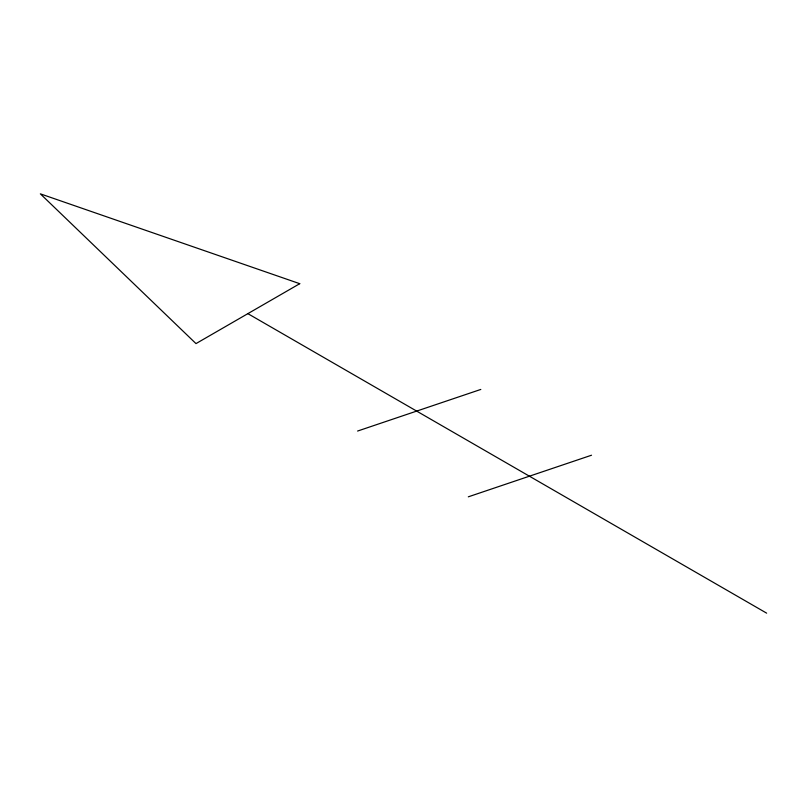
<?xml version="1.0" encoding="UTF-8"?>
<svg xmlns="http://www.w3.org/2000/svg" width="807" height="807" viewBox="0 0 807 807"><rect width="100%" height="100%" fill="white"/><g stroke="black" fill="none" stroke-linecap="round" stroke-linejoin="round"><path stroke-width="1.21" d="M357.592 431.049L480.801 389.438M468.312 496.83L591.521 455.219M247.86 313.641L766.65 613.159M299.74 283.691L195.99 343.6L40.35 193.841L299.74 283.691"/></g></svg>
